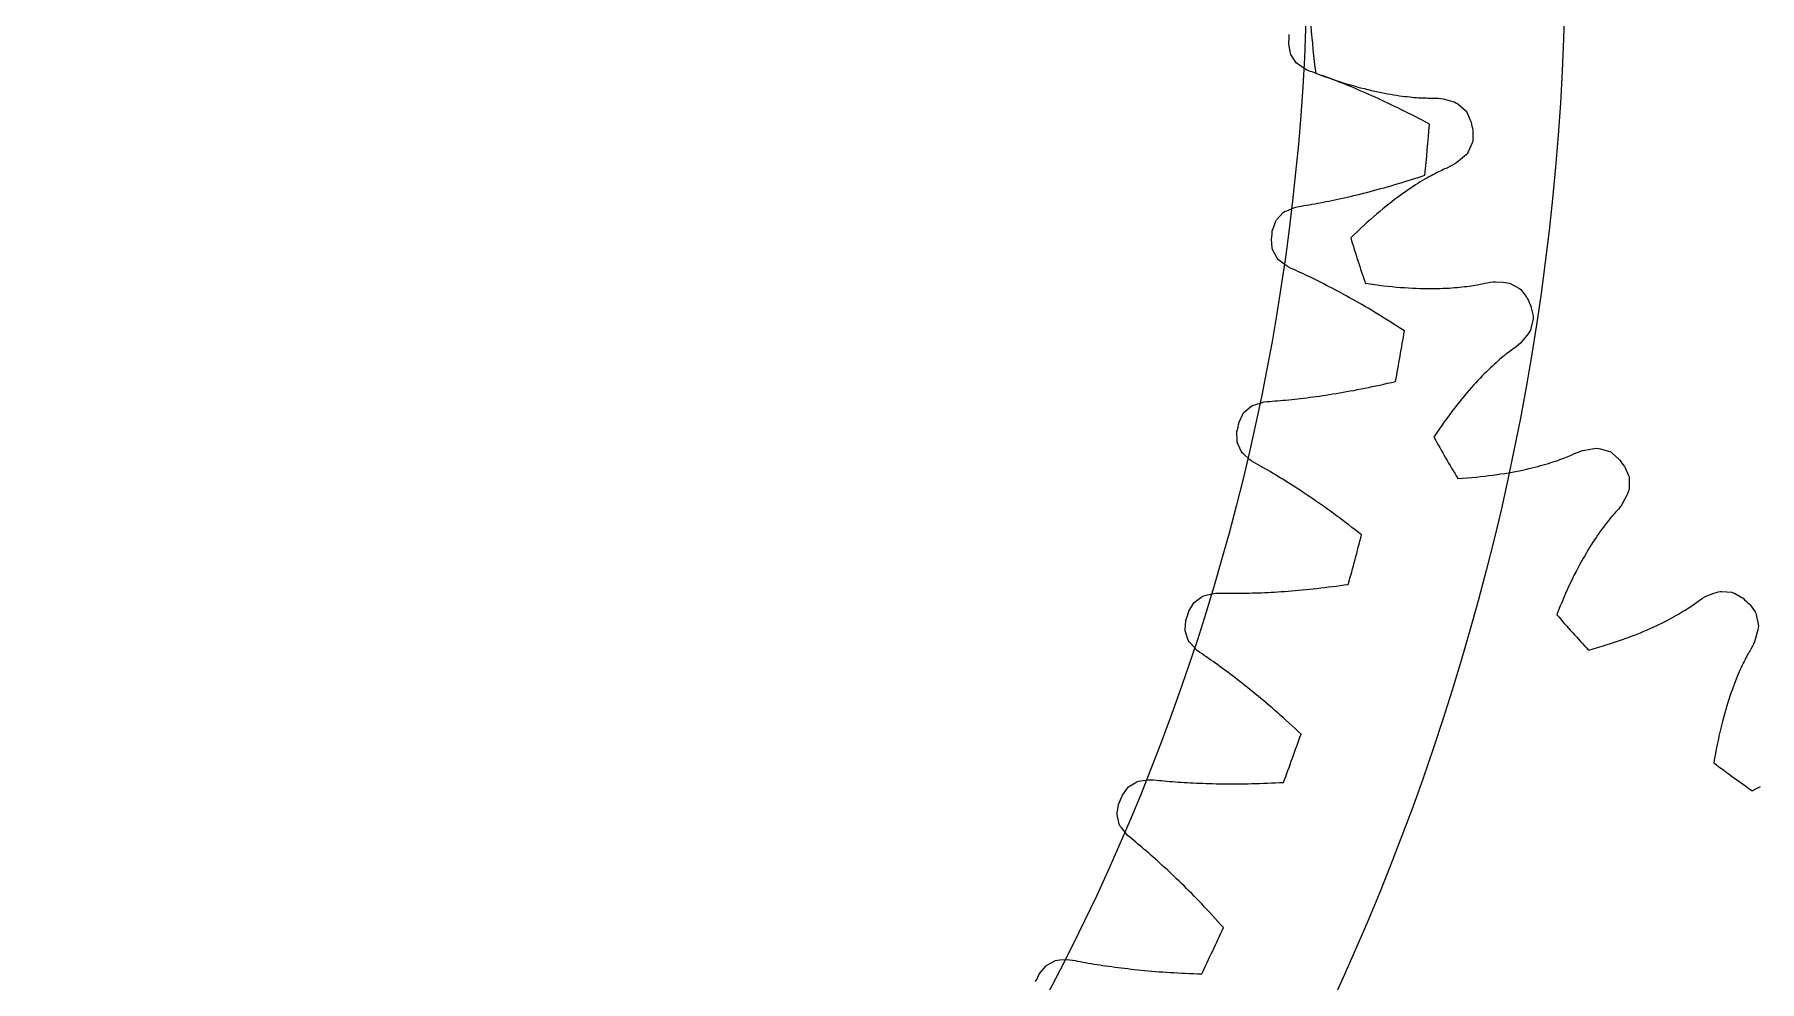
# Model space of a CAD drawing. Header units: millimetres. Extents: x 278858 to 279223, y 218711 to 219074.
# Drawn here: x 278965.55 to 278992.28, y 218799.72 to 218814.39 of the extents above; entities that cross this region are included whole.
import ezdxf

# ---------------------------------------------------------------- set-up
doc = ezdxf.new("R2010")
doc.units = ezdxf.units.MM
doc.header["$LTSCALE"] = 2
doc.layers.add('AM_9', color=251, linetype='Continuous', lineweight=15)

msp = doc.modelspace()

# ---------------------------------------------------------------- linework, layer by layer
for radius in [39, 35]:
    msp.add_circle((278950.271, 218815.828), radius)
at = {"layer": 'AM_9'}
for p, q in [((278985.009, 218814.102), (278984.985, 218814.237)), ((278985.015, 218814.08), (278985.009, 218814.102)), ((278985.099, 218813.952), (278985.015, 218814.08)), ((278985.118, 218813.932), (278985.099, 218813.952)), ((278985.149, 218813.912), (278985.118, 218813.932)), ((278985.248, 218813.849), (278985.149, 218813.912)), ((278985.28, 218813.832), (278985.248, 218813.849)), ((278985.321, 218813.816), (278985.28, 218813.832)), ((278985.359, 218813.803), (278985.321, 218813.816)), ((278985.397, 218813.789), (278985.359, 218813.803)), ((278985.436, 218813.776), (278985.397, 218813.789)), ((278985.402, 218813.79), (278985.47, 218813.764)), ((278985.476, 218813.761), (278985.436, 218813.776)), ((278985.47, 218813.764), (278985.538, 218813.739)), ((278985.516, 218813.747), (278985.476, 218813.761)), ((278985.557, 218813.732), (278985.516, 218813.747)), ((278985.538, 218813.739), (278985.604, 218813.716)), ((278985.598, 218813.717), (278985.557, 218813.732)), ((278985.639, 218813.701), (278985.598, 218813.717)), ((278985.604, 218813.716), (278985.669, 218813.693)), ((278985.681, 218813.685), (278985.639, 218813.701)), ((278985.669, 218813.693), (278985.734, 218813.672)), ((278985.724, 218813.669), (278985.681, 218813.685)), ((278985.767, 218813.652), (278985.724, 218813.669)), ((278985.734, 218813.672), (278985.797, 218813.651)), ((278985.81, 218813.635), (278985.767, 218813.652)), ((278985.797, 218813.651), (278985.859, 218813.632)), ((278985.854, 218813.617), (278985.81, 218813.635)), ((278985.899, 218813.599), (278985.854, 218813.617)), ((278985.859, 218813.632), (278985.92, 218813.614)), ((278985.944, 218813.581), (278985.899, 218813.599)), ((278985.92, 218813.614), (278985.98, 218813.596)), ((278985.98, 218813.596), (278986.039, 218813.58)), ((278985.99, 218813.562), (278985.944, 218813.581)), ((278986.036, 218813.542), (278985.99, 218813.562)), ((278986.082, 218813.523), (278986.036, 218813.542)), ((278986.039, 218813.58), (278986.097, 218813.564)), ((278986.129, 218813.502), (278986.082, 218813.523)), ((278986.097, 218813.564), (278986.154, 218813.55)), ((278986.176, 218813.482), (278986.129, 218813.502)), ((278986.154, 218813.55), (278986.209, 218813.536)), ((278986.224, 218813.461), (278986.176, 218813.482)), ((278986.209, 218813.536), (278986.263, 218813.523)), ((278986.273, 218813.439), (278986.224, 218813.461)), ((278986.263, 218813.523), (278986.316, 218813.511)), ((278986.321, 218813.417), (278986.273, 218813.439)), ((278986.316, 218813.511), (278986.368, 218813.5)), ((278986.371, 218813.395), (278986.321, 218813.417)), ((278986.368, 218813.5), (278986.419, 218813.489)), ((278986.42, 218813.372), (278986.371, 218813.395)), ((278986.419, 218813.489), (278986.468, 218813.479)), ((278986.471, 218813.348), (278986.42, 218813.372)), ((278986.468, 218813.479), (278986.516, 218813.47)), ((278986.521, 218813.324), (278986.471, 218813.348)), ((278986.516, 218813.47), (278986.563, 218813.462)), ((278986.563, 218813.462), (278986.609, 218813.455)), ((278986.609, 218813.455), (278986.654, 218813.448)), ((278986.654, 218813.448), (278986.697, 218813.441)), ((278986.697, 218813.441), (278986.739, 218813.435)), ((278986.739, 218813.435), (278986.78, 218813.43)), ((278986.78, 218813.43), (278986.819, 218813.426)), ((278986.819, 218813.426), (278986.857, 218813.422)), ((278986.857, 218813.422), (278986.894, 218813.418)), ((278986.894, 218813.418), (278986.929, 218813.415)), ((278986.929, 218813.415), (278986.963, 218813.412)), ((278986.963, 218813.412), (278986.996, 218813.41)), ((278986.996, 218813.41), (278987.028, 218813.408)), ((278987.028, 218813.408), (278987.058, 218813.407)), ((278987.058, 218813.407), (278987.087, 218813.406)), ((278987.087, 218813.406), (278987.115, 218813.405)), ((278987.115, 218813.405), (278987.141, 218813.404)), ((278987.141, 218813.404), (278987.166, 218813.404)), ((278987.166, 218813.404), (278987.189, 218813.404)), ((278987.189, 218813.404), (278987.211, 218813.404)), ((278987.211, 218813.404), (278987.255, 218813.404)), ((278987.255, 218813.404), (278987.3, 218813.402)), ((278987.3, 218813.402), (278987.341, 218813.397)), ((278987.341, 218813.397), (278987.377, 218813.39)), ((278987.377, 218813.39), (278987.49, 218813.361)), ((278987.49, 218813.361), (278987.526, 218813.351)), ((278987.526, 218813.351), (278987.557, 218813.34)), ((278987.557, 218813.34), (278987.583, 218813.327)), ((278986.572, 218813.3), (278986.521, 218813.324)), ((278986.624, 218813.275), (278986.572, 218813.3)), ((278986.676, 218813.25), (278986.624, 218813.275)), ((278986.728, 218813.224), (278986.676, 218813.25)), ((278986.781, 218813.198), (278986.728, 218813.224)), ((278986.834, 218813.171), (278986.781, 218813.198)), ((278986.888, 218813.144), (278986.834, 218813.171)), ((278986.942, 218813.116), (278986.888, 218813.144)), ((278986.997, 218813.088), (278986.942, 218813.116)), ((278987.052, 218813.059), (278986.997, 218813.088)), ((278987.583, 218813.327), (278987.605, 218813.312)), ((278987.605, 218813.312), (278987.721, 218813.211)), ((278987.721, 218813.211), (278987.736, 218813.193)), ((278987.736, 218813.193), (278987.746, 218813.173)), ((278987.746, 218813.173), (278987.8, 218813.053)), ((278987.107, 218813.029), (278987.052, 218813.059)), ((278987.163, 218813), (278987.107, 218813.029)), ((278987.8, 218813.053), (278987.808, 218813.032)), ((278987.835, 218812.907), (278987.836, 218812.885)), ((278987.836, 218812.885), (278987.836, 218812.753)), ((278987.749, 218812.546), (278987.73, 218812.524)), ((278987.763, 218812.569), (278987.749, 218812.546)), ((278987.828, 218812.708), (278987.763, 218812.569)), ((278987.834, 218812.731), (278987.828, 218812.708)), ((278987.836, 218812.753), (278987.834, 218812.731)), ((278987.302, 218812.26), (278987.275, 218812.246)), ((278987.328, 218812.272), (278987.302, 218812.26)), ((278987.353, 218812.284), (278987.328, 218812.272)), ((278987.376, 218812.295), (278987.353, 218812.284)), ((278987.399, 218812.306), (278987.376, 218812.295)), ((278987.421, 218812.315), (278987.399, 218812.306)), ((278987.441, 218812.324), (278987.421, 218812.315)), ((278987.481, 218812.342), (278987.441, 218812.324)), ((278987.521, 218812.363), (278987.481, 218812.342)), ((278987.556, 218812.384), (278987.521, 218812.363)), ((278987.586, 218812.405), (278987.556, 218812.384)), ((278987.678, 218812.478), (278987.586, 218812.405)), ((278987.706, 218812.501), (278987.678, 218812.478)), ((278987.73, 218812.524), (278987.706, 218812.501)), ((278986.351, 218811.985), (278986.405, 218812)), ((278986.405, 218812), (278986.46, 218812.015)), ((278986.46, 218812.015), (278986.515, 218812.03)), ((278986.515, 218812.03), (278986.57, 218812.046)), ((278986.57, 218812.046), (278986.626, 218812.062)), ((278986.626, 218812.062), (278986.683, 218812.079)), ((278986.683, 218812.079), (278986.74, 218812.096)), ((278986.74, 218812.096), (278986.798, 218812.114)), ((278986.798, 218812.114), (278986.856, 218812.132)), ((278986.873, 218812.008), (278986.833, 218811.981)), ((278986.856, 218812.132), (278986.915, 218812.15)), ((278986.911, 218812.034), (278986.873, 218812.008)), ((278986.949, 218812.058), (278986.911, 218812.034)), ((278986.915, 218812.15), (278986.974, 218812.169)), ((278986.986, 218812.081), (278986.949, 218812.058)), ((278986.974, 218812.169), (278987.033, 218812.188)), ((278987.022, 218812.104), (278986.986, 218812.081)), ((278987.057, 218812.125), (278987.022, 218812.104)), ((278987.033, 218812.188), (278987.093, 218812.208)), ((278987.091, 218812.145), (278987.057, 218812.125)), ((278987.124, 218812.164), (278987.091, 218812.145)), ((278987.156, 218812.183), (278987.124, 218812.164)), ((278987.188, 218812.2), (278987.156, 218812.183)), ((278987.218, 218812.216), (278987.188, 218812.2)), ((278987.247, 218812.232), (278987.218, 218812.216)), ((278987.275, 218812.246), (278987.247, 218812.232)), ((278985.095, 218811.715), (278985.138, 218811.724)), ((278985.138, 218811.724), (278985.178, 218811.73)), ((278985.178, 218811.73), (278985.218, 218811.737)), ((278985.218, 218811.737), (278985.259, 218811.744)), ((278985.259, 218811.744), (278985.3, 218811.751)), ((278985.3, 218811.751), (278985.342, 218811.758)), ((278985.342, 218811.758), (278985.385, 218811.766)), ((278985.385, 218811.766), (278985.428, 218811.773)), ((278985.428, 218811.773), (278985.471, 218811.782)), ((278985.471, 218811.782), (278985.515, 218811.79)), ((278985.515, 218811.79), (278985.56, 218811.799)), ((278985.56, 218811.799), (278985.606, 218811.808)), ((278985.606, 218811.808), (278985.651, 218811.817)), ((278985.651, 218811.817), (278985.698, 218811.827)), ((278985.698, 218811.827), (278985.745, 218811.837)), ((278985.745, 218811.837), (278985.792, 218811.848)), ((278985.792, 218811.848), (278985.841, 218811.858)), ((278985.841, 218811.858), (278985.889, 218811.869)), ((278985.889, 218811.869), (278985.938, 218811.881)), ((278985.938, 218811.881), (278985.988, 218811.893)), ((278985.988, 218811.893), (278986.038, 218811.905)), ((278986.038, 218811.905), (278986.089, 218811.917)), ((278986.089, 218811.917), (278986.141, 218811.93)), ((278986.141, 218811.93), (278986.192, 218811.943)), ((278986.192, 218811.943), (278986.245, 218811.957)), ((278986.245, 218811.957), (278986.298, 218811.971)), ((278986.298, 218811.971), (278986.351, 218811.985)), ((278986.488, 218811.725), (278986.442, 218811.687)), ((278986.534, 218811.761), (278986.488, 218811.725)), ((278986.579, 218811.796), (278986.534, 218811.761)), ((278986.623, 218811.83), (278986.579, 218811.796)), ((278986.667, 218811.863), (278986.623, 218811.83)), ((278986.709, 218811.894), (278986.667, 218811.863)), ((278986.751, 218811.924), (278986.709, 218811.894)), ((278986.793, 218811.953), (278986.751, 218811.924)), ((278986.833, 218811.981), (278986.793, 218811.953)), ((278984.734, 218811.368), (278984.781, 218811.496)), ((278984.781, 218811.496), (278984.791, 218811.517)), ((278984.791, 218811.517), (278984.896, 218811.629)), ((278984.896, 218811.629), (278984.918, 218811.645)), ((278984.918, 218811.645), (278984.952, 218811.659)), ((278984.952, 218811.659), (278985.06, 218811.704)), ((278985.06, 218811.704), (278985.095, 218811.715)), ((278986.2, 218811.479), (278986.15, 218811.433)), ((278986.249, 218811.523), (278986.2, 218811.479)), ((278986.298, 218811.566), (278986.249, 218811.523)), ((278986.347, 218811.608), (278986.298, 218811.566)), ((278986.394, 218811.648), (278986.347, 218811.608)), ((278986.442, 218811.687), (278986.394, 218811.648)), ((278984.727, 218811.081), (278984.714, 218811.217)), ((278985.996, 218811.288), (278985.944, 218811.236)), ((278986.048, 218811.338), (278985.996, 218811.288)), ((278986.099, 218811.386), (278986.048, 218811.338)), ((278986.15, 218811.433), (278986.099, 218811.386)), ((278984.73, 218811.059), (278984.727, 218811.081)), ((278984.803, 218810.924), (278984.73, 218811.059)), ((278984.821, 218810.902), (278984.803, 218810.924)), ((278984.849, 218810.879), (278984.821, 218810.902)), ((278984.943, 218810.808), (278984.849, 218810.879)), ((278984.973, 218810.788), (278984.943, 218810.808)), ((278985.012, 218810.769), (278984.973, 218810.788)), ((278985.049, 218810.752), (278985.012, 218810.769)), ((278985.086, 218810.736), (278985.049, 218810.752)), ((278985.124, 218810.719), (278985.086, 218810.736)), ((278985.162, 218810.701), (278985.124, 218810.719)), ((278985.201, 218810.683), (278985.162, 218810.701)), ((278985.24, 218810.665), (278985.201, 218810.683)), ((278985.279, 218810.646), (278985.24, 218810.665)), ((278985.319, 218810.627), (278985.279, 218810.646)), ((278985.36, 218810.607), (278985.319, 218810.627)), ((278985.401, 218810.587), (278985.36, 218810.607)), ((278985.442, 218810.567), (278985.401, 218810.587)), ((278985.484, 218810.546), (278985.442, 218810.567)), ((278985.526, 218810.524), (278985.484, 218810.546)), ((278985.569, 218810.502), (278985.526, 218810.524)), ((278985.612, 218810.48), (278985.569, 218810.502)), ((278985.656, 218810.457), (278985.612, 218810.48)), ((278985.7, 218810.434), (278985.656, 218810.457)), ((278985.745, 218810.41), (278985.7, 218810.434)), ((278985.79, 218810.386), (278985.745, 218810.41)), ((278986.172, 218810.535), (278986.245, 218810.524)), ((278986.245, 218810.524), (278986.316, 218810.514)), ((278986.316, 218810.514), (278986.386, 218810.504)), ((278986.386, 218810.504), (278986.454, 218810.496)), ((278986.454, 218810.496), (278986.522, 218810.489)), ((278986.522, 218810.489), (278986.588, 218810.482)), ((278986.588, 218810.482), (278986.653, 218810.476)), ((278986.653, 218810.476), (278986.716, 218810.47)), ((278986.716, 218810.47), (278986.779, 218810.466)), ((278986.779, 218810.466), (278986.84, 218810.462)), ((278986.84, 218810.462), (278986.899, 218810.459)), ((278986.899, 218810.459), (278986.958, 218810.456)), ((278986.958, 218810.456), (278987.015, 218810.454)), ((278987.015, 218810.454), (278987.071, 218810.453)), ((278987.071, 218810.453), (278987.125, 218810.452)), ((278987.125, 218810.452), (278987.178, 218810.452)), ((278987.178, 218810.452), (278987.23, 218810.452)), ((278987.23, 218810.452), (278987.28, 218810.453)), ((278987.28, 218810.453), (278987.329, 218810.454)), ((278987.329, 218810.454), (278987.377, 218810.456)), ((278987.377, 218810.456), (278987.423, 218810.458)), ((278987.423, 218810.458), (278987.468, 218810.46)), ((278987.468, 218810.46), (278987.512, 218810.463)), ((278987.512, 218810.463), (278987.554, 218810.466)), ((278987.554, 218810.466), (278987.595, 218810.47)), ((278987.595, 218810.47), (278987.634, 218810.473)), ((278987.634, 218810.473), (278987.672, 218810.477)), ((278987.672, 218810.477), (278987.709, 218810.482)), ((278987.709, 218810.482), (278987.744, 218810.486)), ((278987.744, 218810.486), (278987.778, 218810.49)), ((278987.778, 218810.49), (278987.811, 218810.495)), ((278987.811, 218810.495), (278987.842, 218810.5)), ((278987.842, 218810.5), (278987.872, 218810.505)), ((278987.872, 218810.505), (278987.901, 218810.51)), ((278987.901, 218810.51), (278987.928, 218810.515)), ((278987.928, 218810.515), (278987.954, 218810.52)), ((278987.954, 218810.52), (278987.978, 218810.525)), ((278987.978, 218810.525), (278988.001, 218810.529)), ((278988.001, 218810.529), (278988.023, 218810.534)), ((278988.023, 218810.534), (278988.065, 218810.543)), ((278988.065, 218810.543), (278988.11, 218810.55)), ((278988.11, 218810.55), (278988.151, 218810.554)), ((278988.151, 218810.554), (278988.187, 218810.555)), ((278988.187, 218810.555), (278988.304, 218810.549)), ((278988.304, 218810.549), (278988.341, 218810.547)), ((278988.341, 218810.547), (278988.374, 218810.543)), ((278988.374, 218810.543), (278988.402, 218810.535)), ((278988.402, 218810.535), (278988.427, 218810.525)), ((278988.427, 218810.525), (278988.561, 218810.451)), ((278988.561, 218810.451), (278988.58, 218810.436)), ((278988.58, 218810.436), (278988.594, 218810.419)), ((278988.594, 218810.419), (278988.671, 218810.313)), ((278985.835, 218810.361), (278985.79, 218810.386)), ((278985.881, 218810.336), (278985.835, 218810.361)), ((278985.927, 218810.31), (278985.881, 218810.336)), ((278985.974, 218810.284), (278985.927, 218810.31)), ((278986.021, 218810.258), (278985.974, 218810.284)), ((278986.069, 218810.23), (278986.021, 218810.258)), ((278986.117, 218810.203), (278986.069, 218810.23)), ((278986.165, 218810.174), (278986.117, 218810.203)), ((278986.214, 218810.146), (278986.165, 218810.174)), ((278986.263, 218810.117), (278986.214, 218810.146)), ((278988.671, 218810.313), (278988.684, 218810.294)), ((278988.736, 218810.177), (278988.742, 218810.156)), ((278988.742, 218810.156), (278988.769, 218810.027)), ((278986.312, 218810.087), (278986.263, 218810.117)), ((278986.362, 218810.057), (278986.312, 218810.087)), ((278986.413, 218810.026), (278986.362, 218810.057)), ((278986.463, 218809.994), (278986.413, 218810.026)), ((278986.515, 218809.963), (278986.463, 218809.994)), ((278986.566, 218809.93), (278986.515, 218809.963)), ((278986.618, 218809.897), (278986.566, 218809.93)), ((278986.67, 218809.864), (278986.618, 218809.897)), ((278986.723, 218809.83), (278986.67, 218809.864)), ((278988.77, 218809.981), (278988.736, 218809.831)), ((278988.769, 218810.027), (278988.772, 218810.005)), ((278988.772, 218810.005), (278988.77, 218809.981)), ((278986.776, 218809.795), (278986.723, 218809.83)), ((278988.572, 218809.607), (278988.542, 218809.58)), ((278988.597, 218809.634), (278988.572, 218809.607)), ((278988.671, 218809.725), (278988.597, 218809.634)), ((278988.695, 218809.753), (278988.671, 218809.725)), ((278988.713, 218809.781), (278988.695, 218809.753)), ((278988.727, 218809.807), (278988.713, 218809.781)), ((278988.736, 218809.831), (278988.727, 218809.807)), ((278988.223, 218809.328), (278988.195, 218809.303)), ((278988.25, 218809.351), (278988.223, 218809.328)), ((278988.276, 218809.373), (278988.25, 218809.351)), ((278988.301, 218809.394), (278988.276, 218809.373)), ((278988.326, 218809.414), (278988.301, 218809.394)), ((278988.349, 218809.433), (278988.326, 218809.414)), ((278988.372, 218809.451), (278988.349, 218809.433)), ((278988.394, 218809.468), (278988.372, 218809.451)), ((278988.415, 218809.484), (278988.394, 218809.468)), ((278988.435, 218809.499), (278988.415, 218809.484)), ((278988.454, 218809.512), (278988.435, 218809.499)), ((278988.472, 218809.525), (278988.454, 218809.512)), ((278988.507, 218809.551), (278988.472, 218809.525)), ((278988.542, 218809.58), (278988.507, 218809.551)), ((278987.948, 218809.063), (278987.915, 218809.028)), ((278987.982, 218809.098), (278987.948, 218809.063)), ((278988.014, 218809.131), (278987.982, 218809.098)), ((278988.046, 218809.163), (278988.014, 218809.131)), ((278988.077, 218809.193), (278988.046, 218809.163)), ((278988.108, 218809.222), (278988.077, 218809.193)), ((278988.138, 218809.251), (278988.108, 218809.222)), ((278988.167, 218809.277), (278988.138, 218809.251)), ((278988.195, 218809.303), (278988.167, 218809.277)), ((278985.409, 218808.78), (278985.459, 218808.787)), ((278985.459, 218808.787), (278985.509, 218808.795)), ((278985.509, 218808.795), (278985.56, 218808.802)), ((278985.56, 218808.802), (278985.612, 218808.81)), ((278985.612, 218808.81), (278985.664, 218808.819)), ((278985.664, 218808.819), (278985.717, 218808.827)), ((278985.717, 218808.827), (278985.77, 218808.836)), ((278985.77, 218808.836), (278985.824, 218808.845)), ((278985.824, 218808.845), (278985.879, 218808.855)), ((278985.879, 218808.855), (278985.934, 218808.865)), ((278985.934, 218808.865), (278985.99, 218808.875)), ((278985.99, 218808.875), (278986.046, 218808.886)), ((278986.046, 218808.886), (278986.103, 218808.897)), ((278986.103, 218808.897), (278986.16, 218808.908)), ((278986.16, 218808.908), (278986.218, 218808.92)), ((278986.218, 218808.92), (278986.276, 218808.932)), ((278986.276, 218808.932), (278986.335, 218808.944)), ((278986.335, 218808.944), (278986.395, 218808.957)), ((278986.395, 218808.957), (278986.455, 218808.971)), ((278986.455, 218808.971), (278986.515, 218808.984)), ((278986.515, 218808.984), (278986.576, 218808.998)), ((278986.576, 218808.998), (278986.638, 218809.013)), ((278987.701, 218808.786), (278987.664, 218808.741)), ((278987.738, 218808.83), (278987.701, 218808.786)), ((278987.774, 218808.872), (278987.738, 218808.83)), ((278987.81, 218808.913), (278987.774, 218808.872)), ((278987.846, 218808.953), (278987.81, 218808.913)), ((278987.88, 218808.991), (278987.846, 218808.953)), ((278987.915, 218809.028), (278987.88, 218808.991)), ((278984.272, 218808.505), (278984.283, 218808.524)), ((278984.283, 218808.524), (278984.398, 218808.627)), ((278984.398, 218808.627), (278984.422, 218808.641)), ((278984.422, 218808.641), (278984.457, 218808.652)), ((278984.457, 218808.652), (278984.569, 218808.687)), ((278984.569, 218808.687), (278984.604, 218808.696)), ((278984.604, 218808.696), (278984.648, 218808.701)), ((278984.648, 218808.701), (278984.688, 218808.704)), ((278984.688, 218808.704), (278984.728, 218808.707)), ((278984.728, 218808.707), (278984.77, 218808.71)), ((278984.77, 218808.71), (278984.811, 218808.713)), ((278984.811, 218808.713), (278984.854, 218808.717)), ((278984.854, 218808.717), (278984.897, 218808.721)), ((278984.897, 218808.721), (278984.94, 218808.725)), ((278984.94, 218808.725), (278984.985, 218808.729)), ((278984.985, 218808.729), (278985.029, 218808.734)), ((278985.029, 218808.734), (278985.075, 218808.739)), ((278985.075, 218808.739), (278985.121, 218808.744)), ((278985.121, 218808.744), (278985.167, 218808.749)), ((278985.167, 218808.749), (278985.214, 218808.755)), ((278985.214, 218808.755), (278985.262, 218808.761)), ((278985.262, 218808.761), (278985.31, 218808.767)), ((278985.31, 218808.767), (278985.359, 218808.773)), ((278985.359, 218808.773), (278985.409, 218808.78)), ((278987.512, 218808.546), (278987.473, 218808.494)), ((278987.55, 218808.597), (278987.512, 218808.546)), ((278987.589, 218808.647), (278987.55, 218808.597)), ((278987.627, 218808.695), (278987.589, 218808.647)), ((278987.664, 218808.741), (278987.627, 218808.695)), ((278984.214, 218808.382), (278984.272, 218808.505)), ((278987.314, 218808.271), (278987.274, 218808.211)), ((278987.354, 218808.329), (278987.314, 218808.271)), ((278987.394, 218808.385), (278987.354, 218808.329)), ((278987.433, 218808.441), (278987.394, 218808.385)), ((278987.473, 218808.494), (278987.433, 218808.441)), ((278984.182, 218808.096), (278984.181, 218808.233)), ((278984.184, 218808.074), (278984.182, 218808.096)), ((278984.244, 218807.933), (278984.184, 218808.074)), ((278987.274, 218808.211), (278987.234, 218808.15)), ((278984.26, 218807.909), (278984.244, 218807.933)), ((278984.286, 218807.885), (278984.26, 218807.909)), ((278984.373, 218807.806), (278984.286, 218807.885)), ((278984.402, 218807.783), (278984.373, 218807.806)), ((278984.439, 218807.76), (278984.402, 218807.783)), ((278984.474, 218807.741), (278984.439, 218807.76)), ((278984.51, 218807.721), (278984.474, 218807.741)), ((278984.546, 218807.7), (278984.51, 218807.721)), ((278988.886, 218807.708), (278988.928, 218807.72)), ((278988.928, 218807.72), (278988.969, 218807.732)), ((278988.969, 218807.732), (278989.008, 218807.743)), ((278989.008, 218807.743), (278989.046, 218807.755)), ((278989.046, 218807.755), (278989.082, 218807.767)), ((278989.082, 218807.767), (278989.117, 218807.779)), ((278989.117, 218807.779), (278989.151, 218807.79)), ((278989.151, 218807.79), (278989.183, 218807.802)), ((278989.183, 218807.802), (278989.214, 218807.813)), ((278989.214, 218807.813), (278989.244, 218807.824)), ((278989.244, 218807.824), (278989.272, 218807.835)), ((278989.272, 218807.835), (278989.299, 218807.846)), ((278989.299, 218807.846), (278989.324, 218807.856)), ((278989.324, 218807.856), (278989.348, 218807.867)), ((278989.348, 218807.867), (278989.371, 218807.877)), ((278989.371, 218807.877), (278989.393, 218807.886)), ((278989.393, 218807.886), (278989.413, 218807.895)), ((278989.413, 218807.895), (278989.453, 218807.913)), ((278989.453, 218807.913), (278989.495, 218807.929)), ((278989.495, 218807.929), (278989.534, 218807.941)), ((278989.534, 218807.941), (278989.57, 218807.95)), ((278989.57, 218807.95), (278989.685, 218807.969)), ((278989.685, 218807.969), (278989.721, 218807.974)), ((278989.721, 218807.974), (278989.754, 218807.977)), ((278989.754, 218807.977), (278989.784, 218807.975)), ((278989.784, 218807.975), (278989.81, 218807.971)), ((278989.81, 218807.971), (278989.957, 218807.926)), ((278989.957, 218807.926), (278989.978, 218807.915)), ((278989.978, 218807.915), (278989.996, 218807.902)), ((278989.996, 218807.902), (278990.094, 218807.814)), ((278990.094, 218807.814), (278990.109, 218807.798)), ((278984.582, 218807.68), (278984.546, 218807.7)), ((278984.619, 218807.658), (278984.582, 218807.68)), ((278984.657, 218807.637), (278984.619, 218807.658)), ((278984.694, 218807.615), (278984.657, 218807.637)), ((278984.733, 218807.592), (278984.694, 218807.615)), ((278984.771, 218807.569), (278984.733, 218807.592)), ((278984.81, 218807.545), (278984.771, 218807.569)), ((278984.85, 218807.521), (278984.81, 218807.545)), ((278984.89, 218807.497), (278984.85, 218807.521)), ((278984.93, 218807.472), (278984.89, 218807.497)), ((278984.971, 218807.446), (278984.93, 218807.472)), ((278987.603, 218807.511), (278987.676, 218807.516)), ((278987.676, 218807.516), (278987.747, 218807.52)), ((278987.747, 218807.52), (278987.818, 218807.526)), ((278987.818, 218807.526), (278987.887, 218807.532)), ((278987.887, 218807.532), (278987.954, 218807.539)), ((278987.954, 218807.539), (278988.02, 218807.546)), ((278988.02, 218807.546), (278988.085, 218807.553)), ((278988.085, 218807.553), (278988.148, 218807.561)), ((278988.148, 218807.561), (278988.21, 218807.57)), ((278988.21, 218807.57), (278988.271, 218807.579)), ((278988.271, 218807.579), (278988.33, 218807.588)), ((278988.33, 218807.588), (278988.387, 218807.598)), ((278988.387, 218807.598), (278988.444, 218807.608)), ((278988.444, 218807.608), (278988.498, 218807.618)), ((278988.498, 218807.618), (278988.552, 218807.629)), ((278988.552, 218807.629), (278988.604, 218807.639)), ((278988.604, 218807.639), (278988.654, 218807.65)), ((278988.654, 218807.65), (278988.703, 218807.662)), ((278988.703, 218807.662), (278988.751, 218807.673)), ((278988.751, 218807.673), (278988.797, 218807.685)), ((278988.797, 218807.685), (278988.842, 218807.696)), ((278988.842, 218807.696), (278988.886, 218807.708)), ((278990.185, 218807.695), (278990.195, 218807.675)), ((278990.195, 218807.675), (278990.248, 218807.554)), ((278990.248, 218807.554), (278990.256, 218807.533)), ((278990.256, 218807.533), (278990.259, 218807.51)), ((278990.259, 218807.51), (278990.256, 218807.356)), ((278985.012, 218807.42), (278984.971, 218807.446)), ((278985.053, 218807.394), (278985.012, 218807.42)), ((278985.095, 218807.367), (278985.053, 218807.394)), ((278985.138, 218807.339), (278985.095, 218807.367)), ((278985.18, 218807.311), (278985.138, 218807.339)), ((278985.223, 218807.282), (278985.18, 218807.311)), ((278985.267, 218807.253), (278985.223, 218807.282)), ((278985.311, 218807.224), (278985.267, 218807.253)), ((278985.355, 218807.194), (278985.311, 218807.224)), ((278985.4, 218807.163), (278985.355, 218807.194)), ((278990.216, 218807.238), (278990.162, 218807.135)), ((278990.232, 218807.271), (278990.216, 218807.238)), ((278990.245, 218807.302), (278990.232, 218807.271)), ((278990.253, 218807.33), (278990.245, 218807.302)), ((278990.256, 218807.356), (278990.253, 218807.33)), ((278985.445, 218807.132), (278985.4, 218807.163)), ((278985.49, 218807.1), (278985.445, 218807.132)), ((278985.536, 218807.068), (278985.49, 218807.1)), ((278985.582, 218807.035), (278985.536, 218807.068)), ((278985.628, 218807.001), (278985.582, 218807.035)), ((278985.675, 218806.967), (278985.628, 218807.001)), ((278985.722, 218806.933), (278985.675, 218806.967)), ((278985.769, 218806.898), (278985.722, 218806.933)), ((278989.998, 218806.93), (278989.98, 218806.909)), ((278990.015, 218806.949), (278989.998, 218806.93)), ((278990.031, 218806.968), (278990.015, 218806.949)), ((278990.047, 218806.986), (278990.031, 218806.968)), ((278990.062, 218807.002), (278990.047, 218806.986)), ((278990.091, 218807.034), (278990.062, 218807.002)), ((278990.119, 218807.07), (278990.091, 218807.034)), ((278990.143, 218807.103), (278990.119, 218807.07)), ((278990.162, 218807.135), (278990.143, 218807.103)), ((278985.817, 218806.862), (278985.769, 218806.898)), ((278985.865, 218806.826), (278985.817, 218806.862)), ((278985.914, 218806.789), (278985.865, 218806.826)), ((278985.963, 218806.752), (278985.914, 218806.789)), ((278986.012, 218806.714), (278985.963, 218806.752)), ((278986.061, 218806.675), (278986.012, 218806.714)), ((278986.111, 218806.636), (278986.061, 218806.675)), ((278989.792, 218806.664), (278989.769, 218806.63)), ((278989.815, 218806.696), (278989.792, 218806.664)), ((278989.838, 218806.727), (278989.815, 218806.696)), ((278989.86, 218806.757), (278989.838, 218806.727)), ((278989.881, 218806.785), (278989.86, 218806.757)), ((278989.902, 218806.812), (278989.881, 218806.785)), ((278989.922, 218806.838), (278989.902, 218806.812)), ((278989.942, 218806.863), (278989.922, 218806.838)), ((278989.961, 218806.886), (278989.942, 218806.863)), ((278989.98, 218806.909), (278989.961, 218806.886)), ((278989.62, 218806.4), (278989.595, 218806.356)), ((278989.646, 218806.441), (278989.62, 218806.4)), ((278989.671, 218806.482), (278989.646, 218806.441)), ((278989.696, 218806.521), (278989.671, 218806.482)), ((278989.721, 218806.559), (278989.696, 218806.521)), ((278989.745, 218806.595), (278989.721, 218806.559)), ((278989.769, 218806.63), (278989.745, 218806.595)), ((278989.462, 218806.119), (278989.435, 218806.067)), ((278989.489, 218806.169), (278989.462, 218806.119)), ((278989.516, 218806.218), (278989.489, 218806.169)), ((278989.542, 218806.266), (278989.516, 218806.218)), ((278989.569, 218806.312), (278989.542, 218806.266)), ((278989.595, 218806.356), (278989.569, 218806.312)), ((278985.658, 218805.835), (278985.719, 218805.843)), ((278985.719, 218805.843), (278985.781, 218805.851)), ((278985.781, 218805.851), (278985.843, 218805.86)), ((278985.843, 218805.86), (278985.905, 218805.869)), ((278989.326, 218805.845), (278989.299, 218805.786)), ((278989.354, 218805.903), (278989.326, 218805.845)), ((278989.381, 218805.959), (278989.354, 218805.903)), ((278989.408, 218806.014), (278989.381, 218805.959)), ((278989.435, 218806.067), (278989.408, 218806.014)), ((278983.505, 218805.57), (278983.517, 218805.588)), ((278983.517, 218805.588), (278983.641, 218805.68)), ((278983.641, 218805.68), (278983.666, 218805.692)), ((278983.666, 218805.692), (278983.701, 218805.7)), ((278983.701, 218805.7), (278983.816, 218805.725)), ((278983.816, 218805.725), (278983.852, 218805.731)), ((278983.852, 218805.731), (278983.896, 218805.732)), ((278983.896, 218805.732), (278983.936, 218805.731)), ((278983.936, 218805.731), (278983.976, 218805.731)), ((278983.976, 218805.731), (278984.018, 218805.73)), ((278984.018, 218805.73), (278984.06, 218805.73)), ((278984.06, 218805.73), (278984.102, 218805.73)), ((278984.102, 218805.73), (278984.146, 218805.73)), ((278984.146, 218805.73), (278984.189, 218805.73)), ((278984.189, 218805.73), (278984.234, 218805.731)), ((278984.234, 218805.731), (278984.279, 218805.731)), ((278984.279, 218805.731), (278984.324, 218805.732)), ((278984.324, 218805.732), (278984.371, 218805.733)), ((278984.371, 218805.733), (278984.417, 218805.735)), ((278984.417, 218805.735), (278984.465, 218805.736)), ((278984.465, 218805.736), (278984.513, 218805.738)), ((278984.513, 218805.738), (278984.562, 218805.74)), ((278984.562, 218805.74), (278984.611, 218805.742)), ((278984.611, 218805.742), (278984.661, 218805.744)), ((278984.661, 218805.744), (278984.711, 218805.747)), ((278984.711, 218805.747), (278984.762, 218805.75)), ((278984.762, 218805.75), (278984.814, 218805.753)), ((278984.814, 218805.753), (278984.866, 218805.757)), ((278984.866, 218805.757), (278984.919, 218805.76)), ((278984.919, 218805.76), (278984.972, 218805.764)), ((278984.972, 218805.764), (278985.026, 218805.769)), ((278985.026, 218805.769), (278985.081, 218805.773)), ((278985.081, 218805.773), (278985.136, 218805.778)), ((278985.136, 218805.778), (278985.191, 218805.783)), ((278985.191, 218805.783), (278985.248, 218805.789)), ((278985.248, 218805.789), (278985.305, 218805.794)), ((278985.305, 218805.794), (278985.362, 218805.8)), ((278985.362, 218805.8), (278985.42, 218805.807)), ((278985.42, 218805.807), (278985.479, 218805.813)), ((278985.479, 218805.813), (278985.538, 218805.82)), ((278985.538, 218805.82), (278985.598, 218805.828)), ((278985.598, 218805.828), (278985.658, 218805.835)), ((278989.218, 218805.599), (278989.191, 218805.534)), ((278989.245, 218805.663), (278989.218, 218805.599)), ((278989.272, 218805.725), (278989.245, 218805.663)), ((278989.299, 218805.786), (278989.272, 218805.725)), ((278991.264, 218805.562), (278991.284, 218805.576)), ((278991.284, 218805.576), (278991.303, 218805.59)), ((278991.303, 218805.59), (278991.321, 218805.603)), ((278991.321, 218805.603), (278991.357, 218805.629)), ((278991.357, 218805.629), (278991.395, 218805.653)), ((278991.395, 218805.653), (278991.43, 218805.673)), ((278991.43, 218805.673), (278991.464, 218805.689)), ((278991.464, 218805.689), (278991.572, 218805.732)), ((278991.572, 218805.732), (278991.607, 218805.745)), ((278991.607, 218805.745), (278991.639, 218805.754)), ((278991.639, 218805.754), (278991.668, 218805.759)), ((278991.668, 218805.759), (278991.694, 218805.76)), ((278991.694, 218805.76), (278991.847, 218805.746)), ((278991.847, 218805.746), (278991.87, 218805.74)), ((278991.87, 218805.74), (278991.89, 218805.731)), ((278991.89, 218805.731), (278992.004, 218805.665)), ((278992.004, 218805.665), (278992.023, 218805.653)), ((278983.436, 218805.452), (278983.505, 218805.57)), ((278989.164, 218805.467), (278989.137, 218805.399)), ((278989.191, 218805.534), (278989.164, 218805.467)), ((278990.805, 218805.29), (278990.845, 218805.31)), ((278990.845, 218805.31), (278990.883, 218805.331)), ((278990.883, 218805.331), (278990.921, 218805.351)), ((278990.921, 218805.351), (278990.957, 218805.37)), ((278990.957, 218805.37), (278990.991, 218805.39)), ((278990.991, 218805.39), (278991.024, 218805.409)), ((278991.024, 218805.409), (278991.056, 218805.428)), ((278991.056, 218805.428), (278991.087, 218805.446)), ((278991.087, 218805.446), (278991.116, 218805.464)), ((278991.116, 218805.464), (278991.144, 218805.481)), ((278991.144, 218805.481), (278991.171, 218805.499)), ((278991.171, 218805.499), (278991.196, 218805.515)), ((278991.196, 218805.515), (278991.22, 218805.531)), ((278991.22, 218805.531), (278991.243, 218805.547)), ((278991.243, 218805.547), (278991.264, 218805.562)), ((278992.118, 218805.567), (278992.132, 218805.55)), ((278992.132, 218805.55), (278992.209, 218805.443)), ((278992.209, 218805.443), (278992.221, 218805.424)), ((278992.221, 218805.424), (278992.229, 218805.402)), ((278992.229, 218805.402), (278992.258, 218805.251)), ((278983.379, 218805.17), (278983.39, 218805.306)), ((278983.379, 218805.148), (278983.379, 218805.17)), ((278983.427, 218805.002), (278983.379, 218805.148)), ((278990.213, 218805.035), (278990.27, 218805.056)), ((278990.27, 218805.056), (278990.326, 218805.078)), ((278990.326, 218805.078), (278990.38, 218805.099)), ((278990.38, 218805.099), (278990.433, 218805.12)), ((278990.433, 218805.12), (278990.485, 218805.142)), ((278990.485, 218805.142), (278990.535, 218805.163)), ((278990.535, 218805.163), (278990.583, 218805.185)), ((278990.583, 218805.185), (278990.63, 218805.206)), ((278990.63, 218805.206), (278990.676, 218805.227)), ((278990.676, 218805.227), (278990.72, 218805.248)), ((278990.72, 218805.248), (278990.763, 218805.269)), ((278990.763, 218805.269), (278990.805, 218805.29)), ((278992.243, 218805.128), (278992.212, 218805.015)), ((278992.253, 218805.163), (278992.243, 218805.128)), ((278992.259, 218805.196), (278992.253, 218805.163)), ((278992.258, 218805.251), (278992.26, 218805.225)), ((278992.26, 218805.225), (278992.259, 218805.196)), ((278983.44, 218804.977), (278983.427, 218805.002)), ((278983.465, 218804.95), (278983.44, 218804.977)), ((278983.544, 218804.864), (278983.465, 218804.95)), ((278983.57, 218804.839), (278983.544, 218804.864)), ((278983.606, 218804.813), (278983.57, 218804.839)), ((278983.639, 218804.79), (278983.606, 218804.813)), ((278983.673, 218804.767), (278983.639, 218804.79)), ((278989.631, 218804.851), (278989.701, 218804.871)), ((278989.701, 218804.871), (278989.77, 218804.89)), ((278989.77, 218804.89), (278989.838, 218804.91)), ((278989.838, 218804.91), (278989.904, 218804.931)), ((278989.904, 218804.931), (278989.969, 218804.951)), ((278989.969, 218804.951), (278990.032, 218804.972)), ((278990.032, 218804.972), (278990.094, 218804.993)), ((278990.094, 218804.993), (278990.154, 218805.014)), ((278990.154, 218805.014), (278990.213, 218805.035)), ((278992.094, 218804.78), (278992.081, 218804.756)), ((278992.107, 218804.803), (278992.094, 218804.78)), ((278992.119, 218804.825), (278992.107, 218804.803)), ((278992.131, 218804.845), (278992.119, 218804.825)), ((278992.142, 218804.864), (278992.131, 218804.845)), ((278992.164, 218804.902), (278992.142, 218804.864)), ((278992.184, 218804.942), (278992.164, 218804.902)), ((278992.2, 218804.98), (278992.184, 218804.942)), ((278992.212, 218805.015), (278992.2, 218804.98)), ((278983.707, 218804.744), (278983.673, 218804.767)), ((278983.741, 218804.72), (278983.707, 218804.744)), ((278983.776, 218804.696), (278983.741, 218804.72)), ((278983.812, 218804.671), (278983.776, 218804.696)), ((278983.847, 218804.646), (278983.812, 218804.671)), ((278983.884, 218804.62), (278983.847, 218804.646)), ((278983.92, 218804.593), (278983.884, 218804.62)), ((278983.957, 218804.567), (278983.92, 218804.593)), ((278983.994, 218804.539), (278983.957, 218804.567)), ((278984.032, 218804.511), (278983.994, 218804.539)), ((278984.07, 218804.483), (278984.032, 218804.511)), ((278991.964, 218804.514), (278991.949, 218804.477)), ((278991.98, 218804.549), (278991.964, 218804.514)), ((278991.995, 218804.582), (278991.98, 218804.549)), ((278992.01, 218804.615), (278991.995, 218804.582)), ((278992.025, 218804.646), (278992.01, 218804.615)), ((278992.039, 218804.675), (278992.025, 218804.646)), ((278992.054, 218804.703), (278992.039, 218804.675)), ((278992.067, 218804.73), (278992.054, 218804.703)), ((278992.081, 218804.756), (278992.067, 218804.73)), ((278984.108, 218804.454), (278984.07, 218804.483)), ((278984.147, 218804.424), (278984.108, 218804.454)), ((278984.186, 218804.394), (278984.147, 218804.424)), ((278984.225, 218804.364), (278984.186, 218804.394)), ((278984.265, 218804.333), (278984.225, 218804.364)), ((278984.305, 218804.301), (278984.265, 218804.333)), ((278984.345, 218804.269), (278984.305, 218804.301)), ((278984.386, 218804.236), (278984.345, 218804.269)), ((278991.868, 218804.274), (278991.852, 218804.23)), ((278991.884, 218804.318), (278991.868, 218804.274)), ((278991.901, 218804.36), (278991.884, 218804.318)), ((278991.917, 218804.4), (278991.901, 218804.36)), ((278991.933, 218804.44), (278991.917, 218804.4)), ((278991.949, 218804.477), (278991.933, 218804.44)), ((278984.427, 218804.203), (278984.386, 218804.236)), ((278984.469, 218804.169), (278984.427, 218804.203)), ((278984.511, 218804.134), (278984.469, 218804.169)), ((278984.553, 218804.099), (278984.511, 218804.134)), ((278984.595, 218804.064), (278984.553, 218804.099)), ((278984.638, 218804.027), (278984.595, 218804.064)), ((278984.681, 218803.991), (278984.638, 218804.027)), ((278984.724, 218803.953), (278984.681, 218803.991)), ((278991.771, 218803.984), (278991.755, 218803.931)), ((278991.787, 218804.036), (278991.771, 218803.984)), ((278991.803, 218804.086), (278991.787, 218804.036)), ((278991.819, 218804.136), (278991.803, 218804.086)), ((278991.835, 218804.183), (278991.819, 218804.136)), ((278991.852, 218804.23), (278991.835, 218804.183)), ((278984.768, 218803.915), (278984.724, 218803.953)), ((278984.812, 218803.877), (278984.768, 218803.915)), ((278984.856, 218803.838), (278984.812, 218803.877)), ((278984.901, 218803.798), (278984.856, 218803.838)), ((278984.945, 218803.758), (278984.901, 218803.798)), ((278984.99, 218803.717), (278984.945, 218803.758)), ((278985.036, 218803.676), (278984.99, 218803.717)), ((278991.708, 218803.762), (278991.693, 218803.702)), ((278991.723, 218803.819), (278991.708, 218803.762)), ((278991.739, 218803.876), (278991.723, 218803.819)), ((278991.755, 218803.931), (278991.739, 218803.876)), ((278985.081, 218803.634), (278985.036, 218803.676)), ((278985.127, 218803.591), (278985.081, 218803.634)), ((278985.174, 218803.548), (278985.127, 218803.591)), ((278991.635, 218803.451), (278991.621, 218803.385)), ((278991.649, 218803.516), (278991.635, 218803.451)), ((278991.663, 218803.58), (278991.649, 218803.516)), ((278991.678, 218803.642), (278991.663, 218803.58)), ((278991.693, 218803.702), (278991.678, 218803.642)), ((278991.583, 218803.177), (278991.571, 218803.104)), ((278991.595, 218803.247), (278991.583, 218803.177)), ((278991.608, 218803.317), (278991.595, 218803.247)), ((278991.621, 218803.385), (278991.608, 218803.317)), ((278982.405, 218802.601), (278982.484, 218802.712)), ((278982.484, 218802.712), (278982.498, 218802.729)), ((278982.498, 218802.729), (278982.629, 218802.81)), ((278982.629, 218802.81), (278982.655, 218802.82)), ((278982.655, 218802.82), (278982.691, 218802.825)), ((278982.691, 218802.825), (278982.807, 218802.84)), ((278982.807, 218802.84), (278982.844, 218802.842)), ((278982.844, 218802.842), (278982.888, 218802.84)), ((278982.888, 218802.84), (278982.928, 218802.835)), ((278982.928, 218802.835), (278982.968, 218802.831)), ((278982.968, 218802.831), (278983.009, 218802.827)), ((278983.009, 218802.827), (278983.051, 218802.823)), ((278983.051, 218802.823), (278983.094, 218802.82)), ((278983.094, 218802.82), (278983.137, 218802.816)), ((278983.137, 218802.816), (278983.18, 218802.812)), ((278983.18, 218802.812), (278983.224, 218802.809)), ((278983.224, 218802.809), (278983.269, 218802.806)), ((278983.269, 218802.806), (278983.315, 218802.803)), ((278983.315, 218802.803), (278983.361, 218802.8)), ((278983.361, 218802.8), (278983.408, 218802.797)), ((278983.408, 218802.797), (278983.455, 218802.794)), ((278983.455, 218802.794), (278983.503, 218802.792)), ((278983.503, 218802.792), (278983.552, 218802.79)), ((278983.552, 218802.79), (278983.601, 218802.788)), ((278983.601, 218802.788), (278983.651, 218802.786)), ((278983.651, 218802.786), (278983.701, 218802.784)), ((278983.701, 218802.784), (278983.752, 218802.782)), ((278983.752, 218802.782), (278983.804, 218802.781)), ((278983.804, 218802.781), (278983.856, 218802.78)), ((278983.856, 218802.78), (278983.909, 218802.779)), ((278983.909, 218802.779), (278983.963, 218802.778)), ((278983.963, 218802.778), (278984.017, 218802.778)), ((278984.017, 218802.778), (278984.072, 218802.778)), ((278984.072, 218802.778), (278984.127, 218802.778)), ((278984.127, 218802.778), (278984.183, 218802.778)), ((278984.183, 218802.778), (278984.24, 218802.778)), ((278984.24, 218802.778), (278984.297, 218802.779)), ((278984.297, 218802.779), (278984.355, 218802.78)), ((278984.355, 218802.78), (278984.413, 218802.781)), ((278984.413, 218802.781), (278984.472, 218802.783)), ((278984.472, 218802.783), (278984.532, 218802.785)), ((278984.532, 218802.785), (278984.592, 218802.787)), ((278984.592, 218802.787), (278984.653, 218802.789)), ((278984.653, 218802.789), (278984.714, 218802.792)), ((278984.714, 218802.792), (278984.776, 218802.794)), ((278984.776, 218802.794), (278984.839, 218802.798)), ((278984.839, 218802.798), (278984.902, 218802.801)), ((278992.167, 218802.671), (278992.232, 218802.705)), ((278992.232, 218802.705), (278992.296, 218802.738)), ((278982.324, 218802.325), (278982.347, 218802.46)), ((278982.322, 218802.303), (278982.324, 218802.325)), ((278982.357, 218802.153), (278982.322, 218802.303)), ((278982.368, 218802.128), (278982.357, 218802.153)), ((278982.39, 218802.099), (278982.368, 218802.128)), ((278982.462, 218802.006), (278982.39, 218802.099)), ((278982.486, 218801.978), (278982.462, 218802.006)), ((278982.519, 218801.949), (278982.486, 218801.978)), ((278982.55, 218801.924), (278982.519, 218801.949)), ((278982.582, 218801.898), (278982.55, 218801.924)), ((278982.614, 218801.872), (278982.582, 218801.898)), ((278982.646, 218801.845), (278982.614, 218801.872)), ((278982.679, 218801.818), (278982.646, 218801.845)), ((278982.712, 218801.79), (278982.679, 218801.818)), ((278982.745, 218801.762), (278982.712, 218801.79)), ((278982.779, 218801.733), (278982.745, 218801.762)), ((278982.813, 218801.703), (278982.779, 218801.733)), ((278982.847, 218801.673), (278982.813, 218801.703)), ((278982.882, 218801.643), (278982.847, 218801.673)), ((278982.917, 218801.612), (278982.882, 218801.643)), ((278982.952, 218801.58), (278982.917, 218801.612)), ((278982.988, 218801.548), (278982.952, 218801.58)), ((278983.024, 218801.515), (278982.988, 218801.548)), ((278983.06, 218801.482), (278983.024, 218801.515)), ((278983.097, 218801.448), (278983.06, 218801.482)), ((278983.134, 218801.414), (278983.097, 218801.448)), ((278983.171, 218801.378), (278983.134, 218801.414)), ((278983.208, 218801.343), (278983.171, 218801.378)), ((278983.246, 218801.307), (278983.208, 218801.343)), ((278983.284, 218801.27), (278983.246, 218801.307)), ((278983.322, 218801.232), (278983.284, 218801.27)), ((278983.361, 218801.195), (278983.322, 218801.232)), ((278983.4, 218801.156), (278983.361, 218801.195)), ((278983.439, 218801.117), (278983.4, 218801.156)), ((278983.479, 218801.077), (278983.439, 218801.117)), ((278983.518, 218801.037), (278983.479, 218801.077)), ((278983.558, 218800.996), (278983.518, 218801.037)), ((278983.598, 218800.954), (278983.558, 218800.996)), ((278983.639, 218800.912), (278983.598, 218800.954)), ((278983.679, 218800.869), (278983.639, 218800.912)), ((278983.72, 218800.826), (278983.679, 218800.869)), ((278983.761, 218800.782), (278983.72, 218800.826)), ((278983.803, 218800.737), (278983.761, 218800.782)), ((278983.844, 218800.692), (278983.803, 218800.737)), ((278983.886, 218800.646), (278983.844, 218800.692)), ((278983.928, 218800.6), (278983.886, 218800.646)), ((278983.97, 218800.552), (278983.928, 218800.6)), ((278981.218, 218799.954), (278981.234, 218799.97)), ((278981.234, 218799.97), (278981.371, 218800.039)), ((278981.371, 218800.039), (278981.398, 218800.047)), ((278981.398, 218800.047), (278981.434, 218800.049)), ((278981.434, 218800.049), (278981.552, 218800.054)), ((278981.552, 218800.054), (278981.588, 218800.053)), ((278981.588, 218800.053), (278981.632, 218800.046)), ((278981.632, 218800.046), (278981.671, 218800.039)), ((278981.671, 218800.039), (278981.711, 218800.031)), ((278981.711, 218800.031), (278981.752, 218800.023)), ((278981.752, 218800.023), (278981.793, 218800.016)), ((278981.793, 218800.016), (278981.835, 218800.008)), ((278981.835, 218800.008), (278981.877, 218800.001)), ((278981.877, 218800.001), (278981.921, 218799.994)), ((278981.921, 218799.994), (278981.964, 218799.986)), ((278981.964, 218799.986), (278982.009, 218799.979)), ((278982.009, 218799.979), (278982.054, 218799.972)), ((278982.054, 218799.972), (278982.1, 218799.965)), ((278982.1, 218799.965), (278982.146, 218799.958)), ((278981.13, 218799.85), (278981.218, 218799.954)), ((278982.146, 218799.958), (278982.193, 218799.952)), ((278982.193, 218799.952), (278982.24, 218799.945)), ((278982.24, 218799.945), (278982.289, 218799.939)), ((278982.289, 218799.939), (278982.338, 218799.932)), ((278982.338, 218799.932), (278982.387, 218799.926)), ((278982.387, 218799.926), (278982.437, 218799.92)), ((278982.437, 218799.92), (278982.488, 218799.914)), ((278982.488, 218799.914), (278982.539, 218799.908)), ((278982.539, 218799.908), (278982.591, 218799.902)), ((278982.591, 218799.902), (278982.644, 218799.897)), ((278982.644, 218799.897), (278982.697, 218799.892)), ((278982.697, 218799.892), (278982.751, 218799.886)), ((278982.751, 218799.886), (278982.806, 218799.881)), ((278982.806, 218799.881), (278982.861, 218799.877)), ((278982.861, 218799.877), (278982.917, 218799.872)), ((278982.917, 218799.872), (278982.973, 218799.867)), ((278982.973, 218799.867), (278983.03, 218799.863)), ((278983.03, 218799.863), (278983.088, 218799.859)), ((278983.088, 218799.859), (278983.146, 218799.855)), ((278983.146, 218799.855), (278983.205, 218799.852)), ((278983.205, 218799.852), (278983.264, 218799.848)), ((278983.264, 218799.848), (278983.325, 218799.845)), ((278983.325, 218799.845), (278983.385, 218799.842)), ((278983.385, 218799.842), (278983.447, 218799.839)), ((278983.447, 218799.839), (278983.509, 218799.837)), ((278983.509, 218799.837), (278983.571, 218799.834)), ((278983.571, 218799.834), (278983.635, 218799.832))]:
    msp.add_line(p, q, dxfattribs=at)
for centre, radius, start, end in [((279001.271, 218815.828), 16, 184.6796, 187.3204), ((278950.271, 218815.828), 34.75, 357.3744, 357.6256), ((278950.271, 218815.828), 37, 354.3849, 355.6151), ((279001.271, 218815.828), 13.75, 191.7326, 192.2674), ((278950.271, 218815.828), 34.75, 352.3744, 352.6256), ((279001.271, 218815.828), 16, 196.6796, 199.3204), ((279001.271, 218815.828), 13.75, 203.7326, 204.2674), ((278950.271, 218815.828), 37, 349.3849, 350.6151), ((278950.271, 218815.828), 34.75, 347.3744, 347.6256), ((279001.271, 218815.828), 16, 208.6796, 211.3204), ((279001.271, 218815.828), 13.75, 215.7326, 216.2674), ((278950.271, 218815.828), 37, 344.3849, 345.6151), ((279001.271, 218815.828), 13.75, 227.7326, 228.2674), ((278950.271, 218815.828), 34.75, 342.3744, 342.6256), ((279001.271, 218815.828), 16, 220.6796, 223.3204), ((278950.271, 218815.828), 37, 339.3849, 340.6151), ((279001.271, 218815.828), 16, 232.6796, 235.3204), ((278950.271, 218815.828), 34.75, 337.3744, 337.6256), ((278950.271, 218815.828), 37, 334.3849, 335.6151), ((278950.271, 218815.828), 34.75, 332.3744, 332.6256)]:
    msp.add_arc(centre, radius, start, end, dxfattribs=at)

doc.saveas('drawing.dxf')
